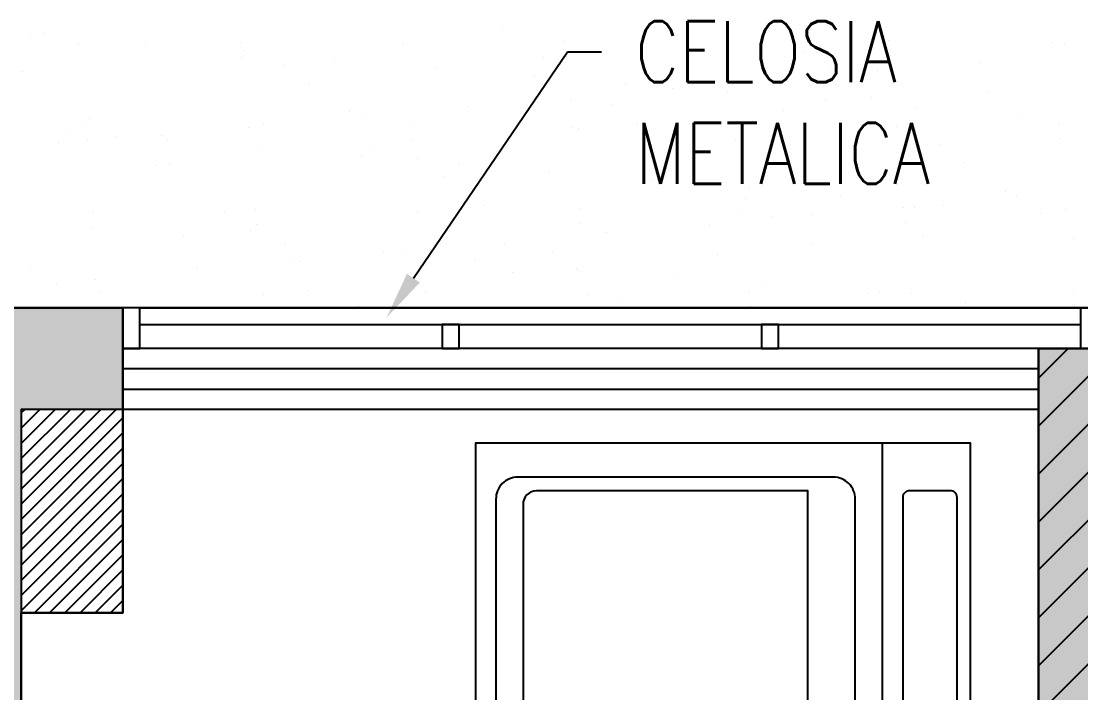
# Model space of a CAD drawing. Header units: millimetres. Extents: x 98 to 155, y -181 to 127.
# Drawn here: x 139.693 to 141.256, y 122.544 to 123.534 of the extents above; entities that cross this region are included whole.
import ezdxf
from ezdxf import colors
from ezdxf.entities.mleader import LeaderData, LeaderLine
from ezdxf.enums import TextEntityAlignment as Align
from ezdxf.math import Vec2, Vec3
from ezdxf.xclip import XClip

# ---------------------------------------------------------------- set-up
doc = ezdxf.new("R2010")
doc.units = ezdxf.units.MM
doc.header["$LTSCALE"] = 15
doc.header["$XCLIPFRAME"] = 2
doc.set_wipeout_variables(frame=1)
doc.linetypes.add('ACAD_ISO07W100', pattern=[3, 0, -3])
doc.linetypes.add('X-REF_DP_Arquitectura$0$HIDDEN', pattern=[0.375, 0.25, -0.125])
doc.layers.get('0').update_dxf_attribs({"color": 250})
for name, color, linetype in [('A-HATCH', 250, 'Continuous'), ('A-MOBILIARIO', 250, 'Continuous'), ('A-MURO BAJO', 250, 'Continuous'), ('A_30_Equipamiento', 250, 'Continuous'), ('A_50_TextoIndicaciones', 250, 'Continuous'), ('A_50_Vigas', 250, 'X-REF_DP_Arquitectura$0$HIDDEN'), ('A_60_HatchEstructuras', 250, 'Continuous'), ('DLP_VERDE', 250, 'Continuous'), ('MURO CF 60', 250, 'Continuous')]:
    doc.layers.add(name, color=color, linetype=linetype)
doc.layers.add('A-MUROS', color=252, linetype='Continuous', lineweight=30)
doc.layers.add('A_20_Estructuras', color=250, linetype='Continuous', lineweight=18)
doc.styles.add('R80', font='ARIALN.TTF', dxfattribs={"height": 2.03})
doc.styles.add('TXT_COTAS', font='romans.shx', dxfattribs={"width": 0.8})

# ---------------------------------------------------------------- blocks, each defined once
blk = doc.blocks.new('A$C9f73720c')
at = {"layer": 'A-MURO BAJO'}
blk.add_line((32.5764, 107.7653, 0), (28.9682, 91.6464, 0), dxfattribs=at)
at = {"layer": 'DLP_VERDE', "linetype": 'Continuous'}
for p, q in [((30.335, 97.4725, 0), (30.335, 97.4725, 0)), ((30.3005, 97.441, 0), (30.3005, 97.441, 0)), ((30.6177, 97.4221, 0), (30.6177, 97.4221, 0)), ((30.5038, 97.3927, 0), (30.5038, 97.3927, 0)), ((30.6636, 97.3997, 0), (30.6636, 97.3997, 0)), ((30.2519, 97.3831, 0), (30.2519, 97.3831, 0)), ((30.2739, 97.3802, 0), (30.2739, 97.3802, 0)), ((30.295, 97.3836, 0), (30.295, 97.3836, 0)), ((30.6654, 97.3796, 0), (30.6654, 97.3796, 0)), ((30.3708, 97.3719, 0), (30.3708, 97.3719, 0)), ((30.3929, 97.3645, 0), (30.3929, 97.3645, 0)), ((30.5171, 97.3725, 0), (30.5171, 97.3725, 0)), ((30.4969, 97.3508, 0), (30.4969, 97.3508, 0)), ((30.5189, 97.3479, 0), (30.5189, 97.3479, 0)), ((30.5279, 97.3398, 0), (30.5279, 97.3398, 0)), ((30.6379, 97.3323, 0), (30.6379, 97.3323, 0)), ((30.4935, 97.3083, 0), (30.4935, 97.3083, 0)), ((30.4398, 97.259, 0), (30.4398, 97.259, 0)), ((30.3302, 97.243, 0), (30.3302, 97.243, 0)), ((30.4371, 97.2405, 0), (30.4371, 97.2405, 0)), ((30.4737, 97.2348, 0), (30.4737, 97.2348, 0)), ((30.4815, 97.2424, 0), (30.4815, 97.2424, 0)), ((30.6199, 97.2354, 0), (30.6199, 97.2354, 0)), ((30.2773, 97.2335, 0), (30.2773, 97.2335, 0)), ((30.35, 97.1767, 0), (30.35, 97.1767, 0)), ((30.2187, 97.1473, 0), (30.2187, 97.1473, 0)), ((30.3156, 97.1452, 0), (30.3156, 97.1452, 0)), ((30.3227, 97.1336, 0), (30.3227, 97.1336, 0)), ((30.3448, 97.1307, 0), (30.3448, 97.1307, 0)), ((30.4638, 97.1151, 0), (30.4638, 97.1151, 0)), ((30.2618, 97.096, 0), (30.2618, 97.096, 0)), ((30.2847, 97.0988, 0), (30.2847, 97.0988, 0)), ((30.433, 97.1059, 0), (30.433, 97.1059, 0)), ((30.5678, 97.1014, 0), (30.5678, 97.1014, 0)), ((30.5765, 97.0976, 0), (30.5765, 97.0976, 0)), ((30.5898, 97.0985, 0), (30.5898, 97.0985, 0)), ((30.2106, 97.0813, 0), (30.2106, 97.0813, 0)), ((30.255, 97.0832, 0), (30.255, 97.0832, 0)), ((30.4638, 97.0923, 0), (30.4638, 97.0923, 0)), ((30.543, 97.044, 0), (30.543, 97.044, 0)), ((30.172, 97.0137, 0), (30.172, 97.0137, 0)), ((30.5085, 97.0125, 0), (30.5085, 97.0125, 0)), ((30.5359, 96.9688, 0), (30.5359, 96.9688, 0)), ((30.2413, 96.9611, 0), (30.2413, 96.9611, 0)), ((30.3876, 96.9617, 0), (30.3876, 96.9617, 0)), ((30.4548, 96.9633, 0), (30.4548, 96.9633, 0)), ((30.3971, 96.9401, 0), (30.3971, 96.9401, 0)), ((30.4415, 96.9421, 0), (30.4415, 96.9421, 0)), ((30.2373, 96.9331, 0), (30.2373, 96.9331, 0)), ((30.1486, 96.9164, 0), (30.1486, 96.9164, 0)), ((30.1706, 96.9135, 0), (30.1706, 96.9135, 0)), ((30.2896, 96.8979, 0), (30.2896, 96.8979, 0)), ((30.365, 96.881, 0), (30.365, 96.881, 0)), ((30.3936, 96.8842, 0), (30.3936, 96.8842, 0)), ((30.4156, 96.8813, 0), (30.4156, 96.8813, 0)), ((30.5346, 96.8656, 0), (30.5346, 96.8656, 0)), ((30.3306, 96.8494, 0), (30.3306, 96.8494, 0)), ((30.2007, 96.8322, 0), (30.2007, 96.8322, 0)), ((30.3441, 96.824, 0), (30.3441, 96.824, 0)), ((30.4904, 96.8246, 0), (30.4904, 96.8246, 0)), ((30.2769, 96.8002, 0), (30.2769, 96.8002, 0)), ((30.1706, 96.7809, 0), (30.1706, 96.7809, 0)), ((30.2151, 96.7829, 0), (30.2151, 96.7829, 0)), ((30.4238, 96.792, 0), (30.4238, 96.792, 0)), ((30.1871, 96.7179, 0), (30.1871, 96.7179, 0)), ((30.5236, 96.7168, 0), (30.5236, 96.7168, 0)), ((30.1552, 96.6881, 0), (30.1552, 96.6881, 0)), ((30.3035, 96.6951, 0), (30.3035, 96.6951, 0)), ((30.1154, 96.6807, 0), (30.1154, 96.6807, 0)), ((30.1526, 96.6864, 0), (30.1526, 96.6864, 0)), ((30.447, 96.6869, 0), (30.447, 96.6869, 0)), ((30.2194, 96.667, 0), (30.2194, 96.667, 0)), ((30.2415, 96.6641, 0), (30.2415, 96.6641, 0)), ((30.4698, 96.6675, 0), (30.4698, 96.6675, 0)), ((30.3605, 96.6484, 0), (30.3605, 96.6484, 0)), ((30.4016, 96.6417, 0), (30.4016, 96.6417, 0)), ((30.0989, 96.6371, 0), (30.0989, 96.6371, 0)), ((30.1973, 96.6328, 0), (30.1973, 96.6328, 0)), ((30.3571, 96.6397, 0), (30.3571, 96.6397, 0)), ((30.4645, 96.6347, 0), (30.4645, 96.6347, 0)), ((30.4865, 96.6318, 0), (30.4865, 96.6318, 0)), ((30.38, 96.5852, 0), (30.38, 96.5852, 0)), ((30.1118, 96.5503, 0), (30.1118, 96.5503, 0)), ((30.2581, 96.551, 0), (30.2581, 96.551, 0)), ((30.3456, 96.5537, 0), (30.3456, 96.5537, 0)), ((30.4063, 96.558, 0), (30.4063, 96.558, 0)), ((30.2919, 96.5044, 0), (30.2919, 96.5044, 0)), ((30.3838, 96.4916, 0), (30.3838, 96.4916, 0)), ((30.1307, 96.4805, 0), (30.1307, 96.4805, 0)), ((30.1751, 96.4825, 0), (30.1751, 96.4825, 0)), ((30.0453, 96.4498, 0), (30.0453, 96.4498, 0)), ((30.0673, 96.4469, 0), (30.0673, 96.4469, 0)), ((30.1863, 96.4312, 0), (30.1863, 96.4312, 0)), ((30.2021, 96.4222, 0), (30.2021, 96.4222, 0)), ((30.0711, 96.4214, 0), (30.0711, 96.4214, 0)), ((30.2146, 96.4132, 0), (30.2146, 96.4132, 0)), ((30.2903, 96.4175, 0), (30.2903, 96.4175, 0)), ((30.3123, 96.4146, 0), (30.3123, 96.4146, 0)), ((30.3609, 96.4139, 0), (30.3609, 96.4139, 0)), ((30.1677, 96.3906, 0), (30.1677, 96.3906, 0)), ((30.4313, 96.399, 0), (30.4313, 96.399, 0)), ((30.1139, 96.3414, 0), (30.1139, 96.3414, 0)), ((30.1573, 96.3324, 0), (30.1573, 96.3324, 0)), ((30.3172, 96.3394, 0), (30.3172, 96.3394, 0)), ((30.3616, 96.3413, 0), (30.3616, 96.3413, 0)), ((30.174, 96.2843, 0), (30.174, 96.2843, 0)), ((30.3951, 96.2895, 0), (30.3951, 96.2895, 0)), ((30.0257, 96.2773, 0), (30.0257, 96.2773, 0)), ((30.3175, 96.2761, 0), (30.3175, 96.2761, 0)), ((30.0241, 96.2591, 0), (30.0241, 96.2591, 0)), ((30.3606, 96.2579, 0), (30.3606, 96.2579, 0)), ((30.0121, 96.214, 0), (30.0121, 96.214, 0)), ((30.3069, 96.2087, 0), (30.3069, 96.2087, 0)), ((30.1162, 96.2003, 0), (30.1162, 96.2003, 0)), ((30.1382, 96.1974, 0), (30.1382, 96.1974, 0)), ((30.3438, 96.1912, 0), (30.3438, 96.1912, 0)), ((30.0907, 96.1802, 0), (30.0907, 96.1802, 0)), ((30.1351, 96.1821, 0), (30.1351, 96.1821, 0)), ((30.2572, 96.1818, 0), (30.2572, 96.1818, 0)), ((30.3612, 96.1681, 0), (30.3612, 96.1681, 0)), ((30.3832, 96.1652, 0), (30.3832, 96.1652, 0)), ((30.2768, 96.1472, 0), (30.2768, 96.1472, 0)), ((29.9823, 96.1395, 0), (29.9823, 96.1395, 0)), ((30.1285, 96.1402, 0), (30.1285, 96.1402, 0)), ((30.2171, 96.1264, 0), (30.2171, 96.1264, 0)), ((30.1827, 96.0949, 0), (30.1827, 96.0949, 0)), ((30.1173, 96.032, 0), (30.1173, 96.032, 0)), ((30.1289, 96.0456, 0), (30.1289, 96.0456, 0)), ((30.2772, 96.039, 0), (30.2772, 96.039, 0)), ((30.3216, 96.0409, 0), (30.3216, 96.0409, 0)), ((30.0851, 96.0024, 0), (30.0851, 96.0024, 0)), ((30.2314, 96.0031, 0), (30.2314, 96.0031, 0)), ((29.942, 95.9831, 0), (29.942, 95.9831, 0)), ((29.964, 95.9802, 0), (29.964, 95.9802, 0)), ((30.0392, 95.9633, 0), (30.0392, 95.9633, 0)), ((30.083, 95.9646, 0), (30.083, 95.9646, 0)), ((30.187, 95.9509, 0), (30.187, 95.9509, 0)), ((30.2091, 95.948, 0), (30.2091, 95.948, 0)), ((30.328, 95.9323, 0), (30.328, 95.9323, 0)), ((30.3219, 95.9129, 0), (30.3219, 95.9129, 0))]:
    blk.add_line(p, q, dxfattribs=at)
at = {"style": 'R80'}
for height, rotation, p in [(0.09, 0.009, (39.554, 141.0046, 0)), (0.09, 0.009, (45.7984, 139.3226, 0)), (0.09, 0.009, (50.4634, 135.3578, 0)), (0.09, 0.009, (41.9784, 129.0436, 0)), (0.09, 0.009, (37.8409, 128.6089, 0)), (0.09, 0.009, (35.483, 116.3582, 0)), (0.09, 0.009, (63.0395, 116.3253, 0)), (0.09, 0.009, (38.5607, 113.6321, 0)), (0.09, 0.009, (45.1292, 84.3757, 0)), (0.09, 0.009, (43.9111, 83.9335, 0)), (0.09, 0.009, (43.1485, 83.401, 0)), (0.09, 0.009, (28.0067, 80.1071, 0)), (0.09, 0.009, (44.3753, 79.9046, 0)), (0.09, 0.009, (55.151, 79.2173, 0)), (0.09, 0.009, (38.2608, 76.0049)), (0.09, 0.009, (39.0036, 75.5558)), (0.09, 0.009, (27.5137, 75.2133, 0)), (0.09, 0.009, (27.5137, 75.2133, 0)), (0.09, 0.009, (39.8519, 75.1543)), (0.09, 0.009, (25.3599, 70.2709, 0)), (0.09, 0.009, (32.1646, 69.192, 0)), (0.09, 0.009, (32.1646, 69.192, 0)), (0.09, 0.009, (26.9947, 68.6392, 0)), (0.09, 0.009, (59.8504, 67.3859, 0)), (0.09, 0.009, (24.839, 65.5107, 0)), (0.09, 0.009, (24.839, 65.5107, 0)), (0.09, 0.009, (33.5008, 60.261, 0)), (0.09, 0.009, (33.5008, 60.261, 0)), (0.09, 347.3908, (17.1069, 59.2726, 0)), (0.09, 0.009, (26.4708, 59.2035, 0)), (0.09, 0.009, (26.4708, 59.2035, 0)), (0.09, 0.009, (23.1216, 58.7685, 0)), (0.09, 0.009, (23.1216, 58.7685, 0)), (0.09, 0.009, (27.6632, 55.3959, 0)), (0.09, 0.009, (27.6632, 55.3959, 0)), (0.09, 0.009, (22.2239, 54.9818, 0)), (0.09, 0.009, (22.2239, 54.9818, 0)), (0.09, 0.009, (65.7174, 53.5803, 0)), (0.09, 0.009, (38.377, 51.7166, 0)), (0.09, 0.009, (38.377, 51.7166, 0)), (0.09, 0.009, (21.0294, 51.3767, 0)), (0.09, 0.009, (21.0294, 51.3767, 0)), (0.09, 0.009, (29.4091, 50.8876, 0)), (0.09, 0.009, (29.4091, 50.8876, 0)), (0.09, 0.009, (22.5184, 48.0808, 0)), (0.09, 0.009, (22.5184, 48.0808, 0)), (0.09, 0.009, (32.8305, 47.9478, 0)), (0.09, 0.009, (38.6414, 47.9238, 0)), (0.09, 1.5576, (45.5013, 47.0033, 0)), (0.09, 1.5576, (45.5013, 47.0033, 0)), (0.09, 1.5576, (42.9613, 45.8781, 0)), (0.09, 0.009, (31.2252, 43.4352, 0)), (0.09, 0.009, (31.2252, 43.4352, 0)), (0.09, 0.009, (24.8291, 43.3056, 0)), (0.09, 0.009, (24.8291, 43.3056, 0)), (0.09, 0.009, (28.8684, 42.6092, 0)), (0.09, 0.009, (28.8684, 42.6092, 0)), (0.09, 0.009, (46.0815, 42.4048, 0)), (0.09, 0.009, (19.0307, 42.0559, 0)), (0.09, 0.009, (19.0307, 42.0559, 0)), (0.09, 0.009, (70.9067, 41.0329, 0)), (0.09, 0.009, (22.7765, 38.7407, 0)), (0.09, 0.009, (22.7765, 38.7407, 0)), (0.09, 0.009, (17.8952, 37.4624, 0)), (0.09, 0.009, (17.8952, 37.4624, 0)), (0.09, 0.009, (25.8226, 33.2142, 0)), (0.09, 0.009, (21.5027, 31.2754, 0)), (0.1403, 0.009, (43.0178, 29.8778, 0)), (0.09, 0.009, (24.3978, 29.2659, 0)), (0.09, 0.009, (49.7565, 29.0287, 0)), (0.09, 0.009, (16.51, 28.4123, 0)), (0.09, 0.009, (16.51, 28.4123, 0)), (0.09, 0.009, (40.7946, 24.893, 0)), (0.09, 0.009, (18.1268, 23.6374, 0)), (0.09, 0.009, (20.346, 20.3291, 0)), (0.09, 0.009, (38.3365, 19.4632, 0)), (0.09, 0.009, (18.2869, 15.9828, 0)), (0.09, 0.009, (36.6694, 12.5977, 0)), (0.09, 337.7998, (24.7536, 11.2334, 0)), (0.09, 0.009, (33.5928, 10.3508, 0)), (0.09, 337.7998, (21.6109, 10.1247, 0)), (0.09, 337.7998, (16.5605, 9.5998, 0)), (0.09, 337.7998, (29.9414, 8.9534, 0)), (0.09, 337.7998, (31.6402, 7.9561, 0)), (0.09, 337.7998, (26.736, 7.7966, 0)), (0.09, 337.7998, (32.0288, 7.0232, 0)), (0.09, 0.009, (16.5347, 5.5678, 0)), (0.09, 0.009, (23.3239, 5.5763, 0)), (0.09, 0.009, (34.4718, 3.6379, 0))]:
    blk.add_attdef('N.P.T.+0.00', text='', height=height, rotation=rotation, dxfattribs=at).set_placement(p, align=Align.MIDDLE_CENTER)
for p in [(49.9263, 138.2431, 0), (56.6904, 136.252, 0), (60.5336, 135.5237, 0), (42.6322, 135.1839), (58.3591, 133.6514, 0), (46.2516, 126.9171), (67.6439, 125.1529), (62.2762, 107.4327), (41.3341, 103.0918, 0), (58.4477, 100.4887, -0.2526), (35.1548, 97.8545, 0), (58.3053, 94.9071, 0), (31.2618, 93.9445, 0), (38.1161, 91.318), (54.6279, 88.218, 0), (17.9393, 86.8861, 0), (34.7444, 85.6148, 0), (54.6869, 83.8861, 0), (35.5048, 81.4636, 0), (34.6534, 76.9929, 0), (59.6668, 73.2509), (40.4113, 65.8421, 0), (43.5611, 65.2125, 0), (64.4681, 61.3857), (43.9111, 51.4927, 0), (32.9744, 51.0828, 0), (69.3242, 50.0814, 0), (48.0327, 50.0735, 0), (52.9599, 39.4701, 0), (74.4159, 35.7467, 0)]:
    blk.add_attdef('N.P.T.+0.00', text='', height=0.2109, dxfattribs=at).set_placement(p, align=Align.MIDDLE_CENTER)
blk = doc.blocks.new('ESTRUC_P1')
at = {"layer": 'A_60_HatchEstructuras'}
h = blk.add_hatch(color=256, dxfattribs=at)
h.dxf.hatch_style = 1
h.paths.add_polyline_path([(38.35, -0.06), (38.2, -0.06), (38.2, -6.125), (36.7, -6.125), (36.7, -5.375), (36.55, -5.375), (36.55, -6.325), (38.35, -6.325), (38.35, -5.45), (39.85, -5.45), (39.85, -5.95), (40, -5.95), (40, -5.25), (38.35, -5.25)])
h.paths.add_polyline_path([(36.7, -0.15), (36.85, -0.15), (36.85, 0), (36.55, 0), (36.55, -3.225), (36.7, -3.225)])
h.paths.add_polyline_path([(40, 0), (39.7, 0), (39.7, -0.15), (39.85, -0.15), (39.85, -3.5), (40, -3.5)])
at = {"layer": 'A_20_Estructuras'}
for points in [[(36.7, -0.15), (36.85, -0.15), (36.85, 0), (36.55, 0), (36.55, -3.225), (36.7, -3.225)], [(38.35, -0.06), (38.2, -0.06), (38.2, -6.125), (36.7, -6.125), (36.7, -5.375), (36.55, -5.375), (36.55, -6.325), (38.35, -6.325), (38.35, -5.45), (39.85, -5.45), (39.85, -5.95), (40, -5.95), (40, -5.25), (38.35, -5.25)]]:
    blk.add_lwpolyline(points, close=True, dxfattribs=at)
at = {"layer": 'A_50_Vigas'}
blk.add_line((38.2, -0.06), (36.85, -0.06), dxfattribs=at)
blk = doc.blocks.new('LAV-SEC')
blk.add_wipeout([(-0.35, 0), (-0.35, -0.73), (0.35, -0.73), (0.35, 0)])
blk.add_line((0.35, -0.13), (-0.35, -0.13))
blk.add_lwpolyline([(0.35, 0), (-0.35, 0), (-0.35, -0.73), (0.35, -0.73)], close=True)
at = {"color": 251}
for points in [[(0.27, -0.02), (-0.27, -0.02, 0.414214), (-0.28, -0.03), (-0.28, -0.09, 0.414214), (-0.27, -0.1), (0.27, -0.1, 0.414214), (0.28, -0.09), (0.28, -0.03, 0.414214)], [(0.28, -0.24), (-0.28, -0.24), (-0.28, -0.64, 0.414214), (-0.26, -0.66), (0.26, -0.66, 0.414214), (0.28, -0.64)]]:
    blk.add_lwpolyline(points, format="xyb", close=True, dxfattribs=at)
blk.add_lwpolyline([(-0.3, -0.6677, 0.414214), (-0.2677, -0.7), (0.2677, -0.7, 0.414214), (0.3, -0.6677), (0.3, -0.2023, 0.414214), (0.2677, -0.17), (-0.2677, -0.17, 0.414214), (-0.3, -0.2023)], format="xyb", close=True)

msp = doc.modelspace()

# ---------------------------------------------------------------- block references
at = {"linetype": 'ACAD_ISO07W100', "ltscale": 5}
ref = msp.add_blockref('A$C9f73720c', (241.452, 114.8591), dxfattribs=dict(at, rotation=102.6156181418625))
XClip(ref).set_block_clipping_path([(22.1542253106, 140.4101169162), (10.3600901397, 87.7136669306), (29.6608346476, 83.3939150368), (41.4549698184, 136.0903650224)])

# ---------------------------------------------------------------- next in the draw order: hatches: boundary and pattern name
at = {"layer": 'A-HATCH'}
h = msp.add_hatch(dxfattribs=at)
h.set_pattern_fill('ANSI31', color=256, scale=0.005)
h.set_pattern_definition([(45, (101.643205, 87.061606), (-0.01122532, 0.01122532), [])])
h.paths.add_polyline_path([(139.6932, 122.6615), (139.8432, 122.6615), (139.8432, 122.9615), (139.6932, 122.9616)])

# ---------------------------------------------------------------- next in the draw order: linework, layer by layer
msp.add_lwpolyline([(139.8432, 122.9915), (141.1932, 122.9915), (141.1932, 123.0215), (139.8432, 123.0215)], close=True)
msp.add_lwpolyline([(139.6932, 122.6615), (139.8432, 122.6615), (139.8432, 122.9615), (139.6932, 122.9616)], close=True, dxfattribs=at)
at = {"layer": 'A-MOBILIARIO'}
for p, q in [((139.8682, 123.1115), (141.2557, 123.1115)), ((139.8682, 123.0865), (141.2557, 123.0865))]:
    msp.add_line(p, q, dxfattribs=at)
at = {"layer": 'A-MOBILIARIO', "elevation": 0}
for points in [[(139.8432, 123.0515), (139.8682, 123.0515), (139.8682, 123.1115), (139.8432, 123.1115)], [(141.2807, 123.0515), (141.2557, 123.0515), (141.2557, 123.1115), (141.2807, 123.1115)], [(140.314, 123.0515), (140.339, 123.0515), (140.339, 123.0865), (140.314, 123.0865)], [(140.7849, 123.0515), (140.8099, 123.0515), (140.8099, 123.0865), (140.7849, 123.0865)]]:
    msp.add_lwpolyline(points, close=True, dxfattribs=at)
at = {"layer": 'A-MURO BAJO'}
for p, q in [((141.1932, 123.0515), (139.8432, 123.0515)), ((141.1932, 122.9615), (139.8432, 122.9615))]:
    msp.add_line(p, q, dxfattribs=at)
at = {"layer": 'A-MUROS'}
for p, q in [((139.5432, 123.1115), (139.8432, 123.1115)), ((139.8432, 123.1115), (139.8432, 122.9615)), ((139.8432, 123.1115), (139.8432, 122.6615)), ((141.2807, 123.0515), (141.1932, 123.0515)), ((141.1932, 123.0515), (141.1932, 116.9866)), ((139.8432, 122.6615), (139.6932, 122.6615)), ((139.6932, 122.6615), (139.6932, 119.8866))]:
    msp.add_line(p, q, dxfattribs=at)

# ---------------------------------------------------------------- next in the draw order: block references
msp.add_blockref('ESTRUC_P1', (102.9932, 123.1113))

# ---------------------------------------------------------------- next in the draw order: leaders
at = {"layer": 'A_50_TextoIndicaciones'}
ml = msp.add_multileader_mtext('Standard', dxfattribs=at)
ml.set_content('\\pxsm1,t16;CELOSIA\\PMETALICA', color=256, style='TXT_COTAS')
ml.set_leader_properties(color=256)
ml.build(insert=Vec2(0, 0))
ml.multileader.update_dxf_attribs({"dogleg_length": 0.05, "arrow_head_size": 0.07})
ctx = ml.context
ctx.base_point, ctx.char_height, ctx.arrow_head_size, ctx.landing_gap_size, ctx.plane_origin = Vec3(140.5488, 123.4891), 0.09, 0.07, 0.05, Vec3(140.0975, 123.2767)
notes = []
notes.append((ctx, [(0, (1, 1, 0), (140.4988, 123.4891), (1, 0), 0.05, [(0, [(140.2322, 123.0972)], 0, [])])]))
ctx.mtext.insert, ctx.mtext.width, ctx.mtext.defined_height, ctx.mtext.flow_direction = Vec3(140.5988, 123.5341), 1.024058, 0.5146, 5
for ctx, leaders in notes:
    for number, flags, end, landing, length, lines in leaders:
        leader = LeaderData()
        leader.index, (leader.has_last_leader_line, leader.has_dogleg_vector, leader.attachment_direction) = number, flags
        leader.last_leader_point, leader.dogleg_vector, leader.dogleg_length = Vec3(end), Vec3(landing), length
        for number, points, colour, breaks in lines:
            line = LeaderLine()
            line.index, line.vertices, line.color, line.breaks = number, Vec3.list(points), colors.encode_raw_color(colour), breaks
            leader.lines.append(line)
        ctx.leaders.append(leader)

# ---------------------------------------------------------------- next in the draw order: block references
at = {"layer": 'A_30_Equipamiento', "rotation": 270}
msp.add_blockref('LAV-SEC', (141.0932, 122.5615, 0), dxfattribs=at)

# ---------------------------------------------------------------- next in the draw order: hatches: boundary and pattern name
at = {"layer": 'MURO CF 60'}
h = msp.add_hatch(dxfattribs=at)
h.set_pattern_fill('_USER', color=256, scale=0.05, angle=45, pattern_type=0)
h.set_pattern_definition([(45, (128.673205, 65.58629), (-0.03535534, 0.03535534), [])])
edge = h.paths.add_edge_path()
edge.add_line((141.3432, 117.8615), (141.1932, 117.8615))
edge.add_line((141.1932, 117.8615), (141.1932, 123.0515))
edge.add_line((141.1932, 123.0515), (141.3432, 123.0515))
edge.add_line((141.3432, 123.0515), (141.3432, 117.8615))
edge = h.paths.add_edge_path()
edge.add_line((141.3432, 114.5115), (141.1932, 114.5115))
edge.add_line((141.1932, 114.5115), (141.1932, 109.3216))
edge.add_line((141.1932, 109.3216), (141.3432, 109.3216))
edge.add_line((141.3432, 109.3216), (141.3432, 114.5115))
edge = h.paths.add_edge_path()
edge.add_line((111.9932, 117.8615), (111.9932, 123.0515))
edge.add_line((111.9932, 123.0515), (112.1432, 123.0515))
edge.add_line((112.1432, 123.0515), (112.1432, 117.8615))
edge.add_line((112.1432, 117.8615), (111.9932, 117.8615))
edge = h.paths.add_edge_path()
edge.add_line((111.9932, 114.5115), (112.1432, 114.5115))
edge.add_line((112.1432, 114.5115), (112.1432, 109.3216))
edge.add_line((112.1432, 109.3216), (111.9932, 109.3216))
edge.add_line((111.9932, 109.3216), (111.9932, 114.5115))

doc.saveas('drawing.dxf')
